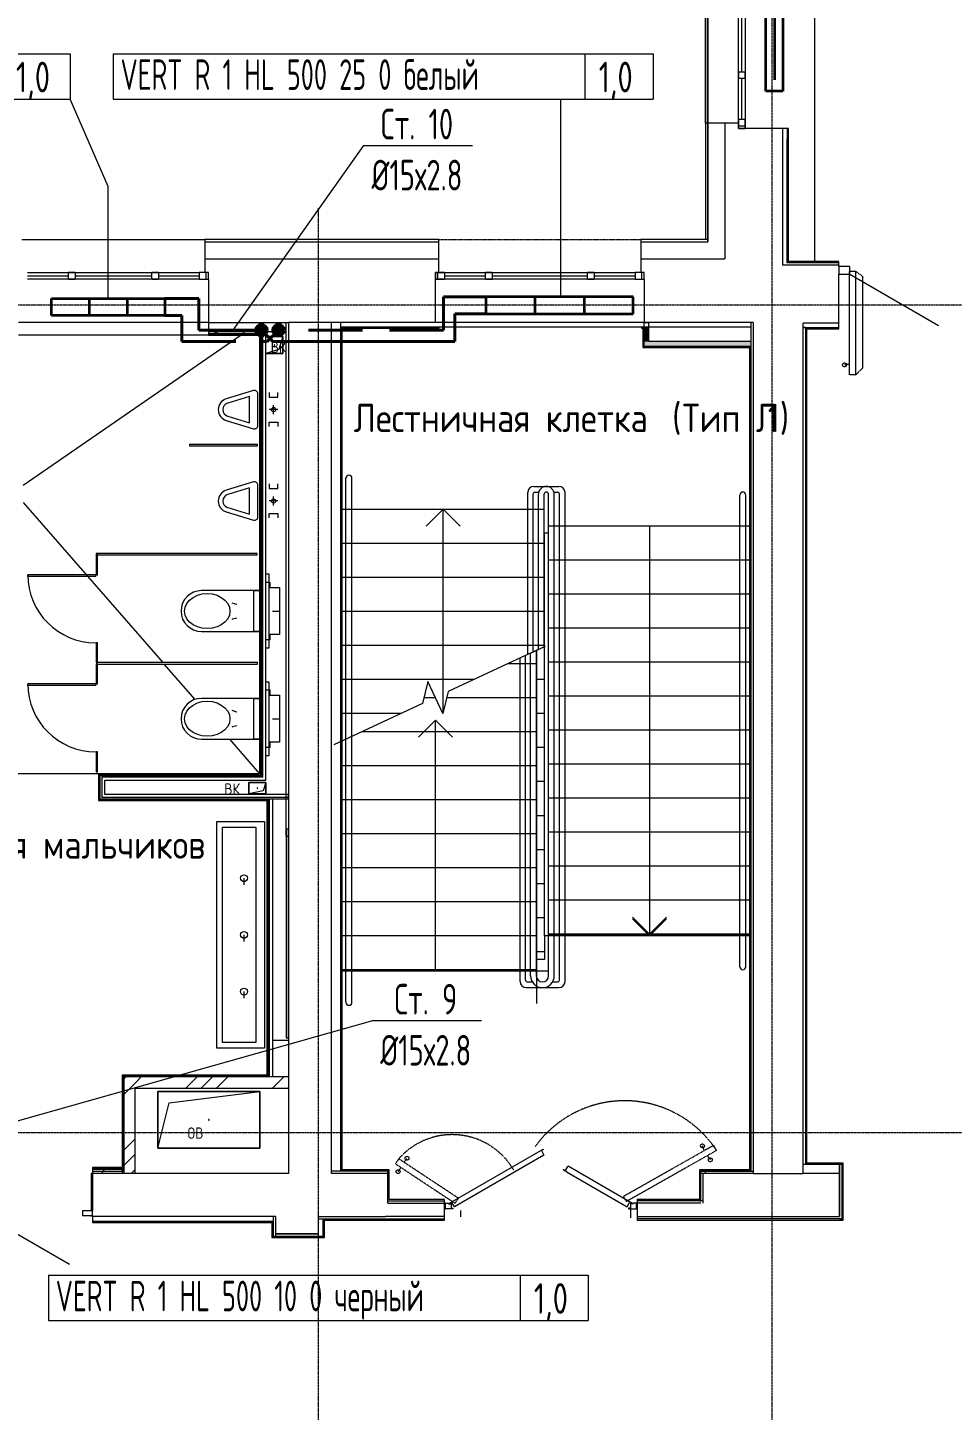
# Model space of a CAD drawing. Header units: millimetres. Extents: x -3929 to 624051, y 52832 to 514950.
# Drawn here: x 210943 to 219098, y 334421 to 346619 of the extents above; entities that cross this region are included whole.
import ezdxf
from ezdxf import colors
from ezdxf.entities.mleader import LeaderData, LeaderLine
from ezdxf.enums import TextEntityAlignment as Align
from ezdxf.math import Vec2, Vec3

# ---------------------------------------------------------------- set-up
doc = ezdxf.new("R2010")
doc.units = ezdxf.units.MM
for name, pattern in [('ADSK_Линия сетки', [25, 20, -2.5, 0, -2.5]), ('ADSK_Штриховая_ш2 п1', [3, 2, -1]), ('ADSK_Штриховая_ш3 п1_5', [4.5, 3, -1.5]), ('ADSK_Штрихпунктирная 2 точки_ш15 п1_5 п1_5 п1_5', [19.5, 15, -1.5, 0, -1.5, 0, -1.5]), ('Hidden', [7.14375, 4.7625, -2.38125])]:
    doc.linetypes.add(name, pattern=pattern)
for name, color, linetype, lineweight in [('_ Окна', 7, 'Continuous', 9), ('Аннотация', 7, 'Continuous', 18), ('Двери', 7, 'Continuous', 9), ('Двери открывание', 7, 'Continuous', 9), ('Лестницы', 7, 'Continuous', 9), ('Марки помещений', 7, 'Continuous', 20), ('Обобщенные модели', 7, 'Continuous', 18), ('ОВ-О-Оборудование', 32, 'Continuous', 35), ('ОВ-ТЕКСТ', 7, 'Continuous', 25), ('Окна', 7, 'Continuous', 9), ('Оси', 253, 'Continuous', 9), ('Перекрытие', 7, 'Continuous', 18), ('Сантехника', 7, 'Continuous', 18), ('Стены внутренние', 7, 'Continuous', 18), ('Стены наружные', 7, 'Continuous', 18), ('Стены несущие', 7, 'Continuous', 30), ('Стены отделка', 7, 'Continuous', 30), ('Стены перегородки', 7, 'Continuous', 30), ('Стены штриховка', 7, 'Continuous', 9), ('Стрелки вверх', 7, 'Continuous', 18)]:
    doc.layers.add(name, color=color, linetype=linetype, lineweight=lineweight)
doc.layers.add('Линии', color=7, linetype='Continuous', lineweight=9, true_color=0x00a600)
for name, color, linetype in [('ПРИБОРЫ', 3, 'Continuous'), ('статистика приборов', 252, 'Continuous'), ('стояки', 7, 'Continuous')]:
    doc.layers.add(name, color=color, linetype=linetype)
doc.layers.add('т11.1', color=1, linetype='Continuous', true_color=0xff0000)
doc.layers.add('т21.1', color=5, linetype='Continuous', true_color=0x0000ff)
doc.styles.add('GOST Common_2', font='GOST_Common.ttf', dxfattribs={"width": 0.9, "height": 250})
doc.styles.add('GOST Common_4', font='GOST_Common.ttf', dxfattribs={"width": 0.9, "height": 200})
doc.styles.add('СТИЛЬ', font='simplex.shx', dxfattribs={"width": 0.65})

# ---------------------------------------------------------------- blocks, each defined once
blk = doc.blocks.new('*U2876')
at = {"layer": 'ОВ-О-Оборудование', "color": 32, "ltscale": 0.1, "true_color": 0xcd6928}
for p, q in [((500, 75), (-500, 75)), ((-500, 75), (-500, -75)), ((-167, 75), (-167, -75)), ((167, 75), (167, -75)), ((500, -75), (500, 75)), ((-500, -75), (500, -75))]:
    blk.add_line(p, q, dxfattribs=at)
blk = doc.blocks.new('*U2952')
at = {"layer": 'ОВ-О-Оборудование', "color": 32, "ltscale": 0.1, "true_color": 0xcd6928}
for p, q in [((650, 75), (-650, 75)), ((-650, 75), (-650, -75)), ((-217, 75), (-217, -75)), ((217, 75), (217, -75)), ((650, -75), (650, 75)), ((-650, -75), (650, -75))]:
    blk.add_line(p, q, dxfattribs=at)
blk = doc.blocks.new('*U2874')
at = {"layer": 'ОВ-О-Оборудование', "color": 32, "ltscale": 0.1, "true_color": 0xcd6928}
for p, q in [((500, 75), (-500, 75)), ((-500, 75), (-500, -75)), ((-400, 0), (400, 0)), ((500, -75), (500, 75)), ((-500, -75), (500, -75))]:
    blk.add_line(p, q, dxfattribs=at)
blk = doc.blocks.new('3 этаж')
at = {"layer": 'Стены внутренние', "lineweight": 0}
for points in [[(407120, -66366), (407159, -66366), (407159, -66236), (407119, -66236), (407119, -66366)], [(407796, -66406), (408061, -66406), (408061, -66366), (407119, -66366), (407120, -66406)]]:
    blk.add_hatch(color=253, dxfattribs=at).paths.add_polyline_path(points)
at = {"layer": '_ Окна', "color": 253, "lineweight": 0}
for p, q in [((407980, -63985), (407980, -63165)), ((407950, -63985), (408010, -63985)), ((407950, -64045), (407950, -63985)), ((408010, -63985), (408010, -64045)), ((408010, -64045), (407950, -64045)), ((407980, -64405), (407980, -64045)), ((407950, -64405), (408010, -64405)), ((407950, -64485), (407950, -64405)), ((408010, -64465), (407950, -64465)), ((408010, -64485), (407950, -64485)), ((408010, -64405), (408010, -64485)), ((401681, -65786), (402041, -65786)), ((402041, -65816), (402041, -65756)), ((402041, -65756), (402101, -65756)), ((402101, -65816), (402041, -65816)), ((402101, -65756), (402101, -65816)), ((402101, -65786), (402776, -65786)), ((402776, -65816), (402776, -65756)), ((402776, -65756), (402836, -65756)), ((402836, -65816), (402776, -65816)), ((402836, -65756), (402836, -65816)), ((402836, -65786), (403196, -65786)), ((403196, -65756), (403196, -65816)), ((403276, -65756), (403196, -65756)), ((403196, -65816), (403276, -65816)), ((403256, -65816), (403256, -65756)), ((403276, -65816), (403276, -65756)), ((405279, -65816), (405279, -65756)), ((405279, -65756), (405359, -65756)), ((405359, -65816), (405279, -65816)), ((405299, -65816), (405299, -65756)), ((405359, -65756), (405359, -65816)), ((405359, -65786), (405719, -65786)), ((405719, -65816), (405719, -65756)), ((405719, -65756), (405779, -65756)), ((405779, -65816), (405719, -65816)), ((405779, -65756), (405779, -65816)), ((405779, -65786), (406619, -65786)), ((406619, -65816), (406619, -65756)), ((406619, -65756), (406679, -65756)), ((406679, -65816), (406619, -65816)), ((406679, -65756), (406679, -65816)), ((406679, -65786), (407039, -65786)), ((407039, -65756), (407039, -65816)), ((407119, -65756), (407039, -65756)), ((407039, -65816), (407119, -65816)), ((407099, -65816), (407099, -65756)), ((407119, -65816), (407119, -65756))]:
    blk.add_line(p, q, dxfattribs=at)
at = {"layer": 'Двери', "color": 253, "lineweight": 0}
for p, q in [((408932, -65702), (408837, -65702)), ((408837, -65702), (408837, -65772)), ((408932, -65772), (408932, -65702)), ((408837, -65772), (408932, -65772)), ((408932, -65772), (409715, -66224)), ((401683, -68439), (401683, -68423)), ((402283, -68423), (401683, -68423)), ((402283, -68439), (402283, -68423)), ((402283, -68439), (401683, -68439)), ((401683, -69401), (401683, -69385)), ((402283, -69385), (401683, -69385)), ((402283, -69401), (401683, -69401)), ((402283, -69401), (402283, -69385)), ((405403, -73965), (406228, -73489)), ((406235, -73542), (405445, -73998)), ((406230, -73493), (406213, -73503)), ((406213, -73503), (406235, -73542)), ((406228, -73489), (406230, -73493)), ((406406, -73673), (406408, -73669)), ((406440, -73693), (406406, -73673)), ((406408, -73669), (406425, -73679)), ((406425, -73679), (406445, -73644)), ((406448, -73640), (406445, -73644)), ((407011, -73965), (406448, -73640)), ((406440, -73693), (406968, -73998)), ((402253, -74035), (402166, -74035)), ((402166, -74035), (402166, -74075)), ((402253, -74075), (402253, -74035)), ((405357, -74015), (405357, -73965)), ((405357, -73965), (405393, -73965)), ((405367, -73965), (405357, -73965)), ((405357, -73965), (405357, -74015)), ((405433, -74015), (405357, -74015)), ((405357, -74015), (405367, -74015)), ((405367, -74015), (405367, -73965)), ((405393, -73965), (405393, -73971)), ((405395, -73973), (405417, -73973)), ((405405, -73969), (405403, -73965)), ((405422, -73959), (405405, -73969)), ((405417, -73973), (405417, -74009)), ((405419, -74011), (405433, -74011)), ((405445, -73998), (405422, -73959)), ((405433, -74011), (405433, -74015)), ((406968, -73998), (406991, -73959)), ((406980, -74011), (406980, -74015)), ((406994, -74011), (406980, -74011)), ((406980, -74015), (407057, -74015)), ((406991, -73959), (407008, -73969)), ((406997, -73973), (406997, -74009)), ((407018, -73973), (406997, -73973)), ((407008, -73969), (407011, -73965)), ((407020, -73965), (407020, -73971)), ((407057, -73965), (407020, -73965)), ((407057, -73965), (407047, -73965)), ((407047, -73965), (407047, -74015)), ((407047, -74015), (407057, -74015)), ((407057, -74015), (407057, -73965)), ((407057, -74015), (407057, -73965)), ((401310, -74075), (402051, -74503)), ((402166, -74075), (402253, -74075))]:
    blk.add_line(p, q, dxfattribs=at)
for centre, radius, start, end in [((405395, -73971), 2.52, 180, 270), ((405419, -74009), 2.5, 180, 270), ((406994, -74009), 2.5, 270, 0), ((407018, -73971), 2.52, 270, 0)]:
    blk.add_arc(centre, radius, start, end, dxfattribs=at)
at = {"layer": 'Двери открывание', "color": 253, "lineweight": 0}
for centre in [(402283, -68423), (402283, -69385)]:
    blk.add_arc(centre, 600, 180, 270, dxfattribs=at)
at = {"layer": 'Лестницы', "color": 253, "lineweight": 0}
for p, q in [((404455, -67845), (406241, -67845)), ((404455, -67845), (406241, -67845)), ((406241, -68053), (406271, -68053)), ((406241, -68145), (406241, -68053)), ((408049, -67993), (406271, -67993)), ((406271, -67993), (406271, -68293)), ((408049, -67993), (406271, -67993)), ((404455, -68145), (406241, -68145)), ((404455, -68145), (406241, -68145)), ((406241, -68445), (406241, -68145)), ((406271, -68293), (406271, -68593)), ((408049, -68293), (406271, -68293)), ((408049, -68293), (406271, -68293)), ((404455, -68445), (406241, -68445)), ((404455, -68445), (406241, -68445)), ((406241, -68745), (406241, -68445)), ((406271, -68593), (406271, -68893)), ((408049, -68593), (406271, -68593)), ((408049, -68593), (406271, -68593)), ((404455, -68745), (406241, -68745)), ((404455, -68745), (406241, -68745)), ((406241, -69045), (406241, -68745)), ((406271, -68893), (406271, -69193)), ((408049, -68893), (406271, -68893)), ((408049, -68893), (406271, -68893)), ((404455, -69045), (406241, -69045)), ((404455, -69045), (406241, -69045)), ((406173, -69088), (405391, -69453)), ((406173, -69205), (406173, -69088)), ((406241, -69345), (406241, -69045)), ((405921, -69205), (406173, -69205)), ((405921, -69205), (406173, -69205)), ((406173, -69505), (406173, -69205)), ((406271, -69193), (406271, -69493)), ((408049, -69193), (406271, -69193)), ((408049, -69193), (406271, -69193)), ((404455, -69345), (405622, -69345)), ((404455, -69345), (405622, -69345)), ((405212, -69364), (405165, -69558)), ((405344, -69647), (405212, -69364)), ((406173, -69345), (406241, -69345)), ((406173, -69345), (406241, -69345)), ((406241, -69645), (406241, -69345)), ((405178, -69505), (405278, -69505)), ((405178, -69505), (405278, -69505)), ((405391, -69453), (405344, -69647)), ((405378, -69505), (406173, -69505)), ((405378, -69505), (406173, -69505)), ((406173, -69805), (406173, -69505)), ((406271, -69493), (406271, -69793)), ((408049, -69493), (406271, -69493)), ((408049, -69493), (406271, -69493)), ((405165, -69558), (404383, -69923)), ((404455, -69645), (404979, -69645)), ((404455, -69645), (404979, -69645)), ((405343, -69645), (405345, -69645)), ((405343, -69645), (405345, -69645)), ((406173, -69645), (406241, -69645)), ((406173, -69645), (406241, -69645)), ((406241, -69945), (406241, -69645)), ((404635, -69805), (406173, -69805)), ((404635, -69805), (406173, -69805)), ((406173, -70105), (406173, -69805)), ((406271, -69793), (406271, -70093)), ((408049, -69793), (406271, -69793)), ((408049, -69793), (406271, -69793)), ((406173, -69945), (406241, -69945)), ((406173, -69945), (406241, -69945)), ((406241, -70245), (406241, -69945)), ((404455, -70105), (406173, -70105)), ((404455, -70105), (406173, -70105)), ((406173, -70405), (406173, -70105)), ((406271, -70093), (406271, -70393)), ((408049, -70093), (406271, -70093)), ((408049, -70093), (406271, -70093)), ((406173, -70245), (406241, -70245)), ((406173, -70245), (406241, -70245)), ((406241, -70545), (406241, -70245)), ((404455, -70405), (406173, -70405)), ((404455, -70405), (406173, -70405)), ((406173, -70705), (406173, -70405)), ((406271, -70393), (406271, -70693)), ((408049, -70393), (406271, -70393)), ((408049, -70393), (406271, -70393)), ((406173, -70545), (406241, -70545)), ((406173, -70545), (406241, -70545)), ((406241, -70845), (406241, -70545)), ((404455, -70705), (406173, -70705)), ((404455, -70705), (406173, -70705)), ((406173, -71005), (406173, -70705)), ((406271, -70693), (406271, -70993)), ((408049, -70693), (406271, -70693)), ((408049, -70693), (406271, -70693)), ((406173, -70845), (406241, -70845)), ((406173, -70845), (406241, -70845)), ((406241, -71145), (406241, -70845)), ((404455, -71005), (406173, -71005)), ((404455, -71005), (406173, -71005)), ((406173, -71305), (406173, -71005)), ((406271, -70993), (406271, -71293)), ((408049, -70993), (406271, -70993)), ((408049, -70993), (406271, -70993)), ((406173, -71145), (406241, -71145)), ((406173, -71145), (406241, -71145)), ((406241, -71445), (406241, -71145)), ((404455, -71305), (406173, -71305)), ((404455, -71305), (406173, -71305)), ((406173, -71605), (406173, -71305)), ((406271, -71293), (406271, -71593)), ((408049, -71293), (406271, -71293)), ((408049, -71293), (406271, -71293)), ((406173, -71445), (406241, -71445)), ((406173, -71445), (406241, -71445)), ((406241, -71608), (406241, -71445)), ((406271, -71593), (406271, -71603)), ((408049, -71593), (406271, -71593)), ((404455, -71605), (406173, -71605)), ((404455, -71605), (406173, -71605)), ((406173, -71905), (406173, -71605)), ((408049, -71608), (406271, -71608)), ((406173, -71745), (406241, -71745)), ((406173, -71745), (406241, -71745)), ((404455, -71905), (406173, -71905)), ((404455, -71905), (406173, -71905)), ((406173, -72205), (406173, -71905))]:
    blk.add_line(p, q, dxfattribs=at)
at = {"layer": 'Линии', "color": 253, "linetype": 'ADSK_Штрихпунктирная 2 точки_ш15 п1_5 п1_5 п1_5', "lineweight": 0}
blk.add_line((405309, -65466), (407090, -65466), dxfattribs=at)
at = {"layer": 'Линии', "color": 253, "linetype": 'ADSK_Штриховая_ш3 п1_5', "lineweight": 0}
for p, q in [((408931, -66659), (408931, -65746)), ((408931, -65746), (408984, -65746)), ((408984, -65746), (408984, -66658)), ((408984, -65746), (409044, -65788)), ((409044, -65788), (409044, -66600)), ((408931, -66566), (408886, -66571)), ((408984, -66658), (408931, -66659)), ((409044, -66600), (408979, -66665)), ((406936, -73906), (407730, -73456)), ((407756, -73502), (406962, -73952)), ((407650, -73502), (407633, -73461)), ((407676, -73548), (407702, -73584)), ((407730, -73456), (407756, -73502)), ((404955, -73575), (404925, -73619)), ((404925, -73619), (405451, -73967)), ((404974, -73651), (404949, -73689)), ((405481, -73923), (404955, -73575)), ((405003, -73607), (405028, -73570)), ((406962, -73952), (406936, -73906)), ((405451, -73967), (405481, -73923)), ((405498, -74031), (405498, -74087)), ((406998, -74017), (406998, -74097))]:
    blk.add_line(p, q, dxfattribs=at)
at = {"layer": 'Линии', "color": 253, "lineweight": 0}
for p, q in [((404488, -72194), (404488, -67572)), ((404542, -72194), (404542, -67572)), ((406147, -67643), (406367, -67643)), ((406156, -67693), (406189, -67693)), ((406323, -67693), (406356, -67693)), ((406092, -69126), (406092, -67698)), ((406141, -69103), (406141, -67708)), ((406186, -69082), (406186, -67713)), ((406236, -69059), (406236, -67713)), ((406276, -71961), (406276, -67713)), ((406326, -71961), (406326, -67713)), ((406371, -72000), (406371, -67708)), ((406422, -72010), (406422, -67698)), ((407963, -71881), (407963, -67720)), ((408016, -71881), (408016, -67720)), ((406024, -72010), (406024, -69158)), ((406073, -72000), (406073, -69135)), ((406118, -69114), (406249, -69052)), ((406118, -71961), (406118, -69114)), ((406168, -71961), (406168, -69091)), ((406079, -72065), (406367, -72065)), ((406088, -72015), (406133, -72015)), ((406311, -72015), (406356, -72015))]:
    blk.add_line(p, q, dxfattribs=at)
at = {"layer": 'Линии', "color": 253, "linetype": 'ADSK_Штриховая_ш3 п1_5', "lineweight": 0}
for centre in [(408886, -66571), (407633, -73461), (404949, -73689), (405028, -73570), (407702, -73584)]:
    blk.add_circle(centre, 17, dxfattribs=at)
at = {"layer": 'Линии', "color": 253, "lineweight": 0}
for centre, radius, start, end in [((404515, -67572), 26.8, 0, 180), ((406147, -67698), 55, 90, 180), ((406156, -67708), 15, 90, 180), ((406256, -67713), 70.3, 0, 180), ((406256, -67713), 20.3, 0, 180), ((406356, -67708), 15, 0, 90), ((406367, -67698), 55, 0, 90), ((407989, -67720), 26.8, 0, 180), ((406222, -71961), 104, 180, 0), ((406222, -71961), 54.1, 180, 0), ((407989, -71881), 26.8, 180, 0), ((406079, -72010), 55, 180, 270), ((406088, -72000), 15, 180, 270), ((406356, -72000), 15, 270, 0), ((406367, -72010), 55, 270, 0), ((404515, -72194), 26.8, 180, 0)]:
    blk.add_arc(centre, radius, start, end, dxfattribs=at)
at = {"layer": 'Линии', "color": 253, "linetype": 'ADSK_Штриховая_ш3 п1_5', "lineweight": 0}
for centre, radius, start, end in [((406946, -74033), 970, 33.5518, 144.3448), ((405426, -73990), 628, 30.2405, 138.6116)]:
    blk.add_arc(centre, radius, start, end, dxfattribs=at)
at = {"layer": 'Обобщенные модели', "color": 253, "lineweight": 0}
for p, q in [((403783, -66322), (403933, -66322)), ((403933, -66322), (403783, -66322)), ((403933, -66322), (403896, -66435)), ((403933, -66322), (403933, -66472)), ((403933, -66472), (403933, -66322)), ((403896, -66435), (403783, -66472)), ((403933, -66472), (403783, -66472)), ((403783, -66472), (403933, -66472)), ((403708, -67274), (403108, -67274)), ((403108, -67274), (403108, -67286)), ((403108, -67286), (403708, -67286)), ((403708, -67286), (403708, -67274)), ((403707, -68236), (402287, -68236)), ((402287, -68236), (402287, -68248)), ((402287, -68248), (403707, -68248)), ((402287, -68248), (402287, -68423)), ((402299, -68248), (402287, -68248)), ((402299, -68423), (402299, -68248)), ((403707, -68248), (403707, -68236)), ((402287, -68423), (402299, -68423)), ((402287, -69023), (402287, -69198)), ((402299, -69023), (402287, -69023)), ((402299, -69198), (402299, -69023)), ((402287, -69198), (402299, -69198)), ((402287, -69210), (402287, -69385)), ((402299, -69210), (402287, -69210)), ((403709, -69198), (402289, -69198)), ((402289, -69198), (402289, -69210)), ((402289, -69210), (403709, -69210)), ((402299, -69385), (402299, -69210)), ((403709, -69210), (403709, -69198)), ((402287, -69385), (402299, -69385)), ((402287, -69985), (402287, -70160)), ((402299, -69985), (402287, -69985)), ((402299, -70160), (402299, -69985)), ((402287, -70160), (402299, -70160)), ((403633, -70355), (403633, -70255)), ((403633, -70255), (403783, -70255)), ((403783, -70255), (403633, -70255)), ((403633, -70255), (403633, -70355)), ((403783, -70255), (403758, -70330)), ((403783, -70255), (403783, -70355)), ((403783, -70355), (403783, -70255)), ((403758, -70330), (403633, -70355)), ((403783, -70355), (403633, -70355)), ((403633, -70355), (403783, -70355)), ((402830, -73481), (402830, -72981)), ((402830, -72981), (403730, -72981)), ((403730, -72981), (402830, -72981)), ((402830, -72981), (402830, -73481)), ((402930, -73081), (403730, -72981)), ((403730, -72981), (403730, -73481)), ((403730, -73481), (403730, -72981)), ((402830, -73481), (402930, -73081)), ((403730, -73481), (402830, -73481)), ((402830, -73481), (403730, -73481))]:
    blk.add_line(p, q, dxfattribs=at)
for centre, start, end in [((403858, -66397), 0, 180), ((403858, -66397), 120, 180), ((403858, -66397), 180, 0), ((403858, -66397), 240, 345), ((403858, -66397), 15, 90), ((403708, -70305), 0, 180), ((403708, -70305), 120, 180), ((403708, -70305), 180, 0), ((403708, -70305), 240, 345), ((403708, -70305), 15, 90), ((403280, -73231), 0, 180), ((403280, -73231), 60, 165), ((403280, -73231), 180, 0), ((403280, -73231), 195, 270), ((403280, -73231), 300, 0)]:
    blk.add_arc(centre, 2.5, start, end, dxfattribs=at)
at = {"layer": 'Окна', "color": 253, "lineweight": 0}
for p, q in [((407950, -63985), (407950, -63165)), ((408010, -63165), (408010, -63985)), ((407950, -63985), (407950, -64045)), ((408010, -64045), (408010, -63985)), ((407950, -64405), (407950, -64045)), ((408010, -64045), (408010, -64405)), ((407950, -64405), (407950, -64485)), ((407950, -64485), (408010, -64485)), ((408010, -64485), (408010, -64405)), ((401681, -65756), (402041, -65756)), ((402041, -65816), (401681, -65816)), ((402101, -65756), (402041, -65756)), ((402041, -65816), (402101, -65816)), ((402101, -65756), (402776, -65756)), ((402776, -65816), (402101, -65816)), ((402836, -65756), (402776, -65756)), ((402776, -65816), (402836, -65816)), ((402836, -65756), (403196, -65756)), ((403196, -65816), (402836, -65816)), ((403276, -65756), (403196, -65756)), ((403196, -65816), (403276, -65816)), ((403276, -65816), (403276, -65756)), ((405279, -65756), (405279, -65816)), ((405359, -65756), (405279, -65756)), ((405279, -65816), (405359, -65816)), ((405359, -65756), (405719, -65756)), ((405719, -65816), (405359, -65816)), ((405779, -65756), (405719, -65756)), ((405719, -65816), (405779, -65816)), ((405779, -65756), (406619, -65756)), ((406619, -65816), (405779, -65816)), ((406679, -65756), (406619, -65756)), ((406619, -65816), (406679, -65816)), ((406679, -65756), (407039, -65756)), ((407039, -65816), (406679, -65816)), ((407119, -65756), (407039, -65756)), ((407039, -65816), (407119, -65816)), ((407119, -65816), (407119, -65756))]:
    blk.add_line(p, q, dxfattribs=at)
at = {"layer": 'Оси', "color": 253, "linetype": 'ADSK_Линия сетки', "lineweight": 0}
for p, q in [((408248, -89970), (408248, -43597)), ((404248, -89970), (404248, -65189)), ((351839, -66042), (418403, -66042)), ((351839, -73342), (418403, -73342))]:
    blk.add_line(p, q, dxfattribs=at)
at = {"layer": 'Перекрытие', "color": 253, "lineweight": 0}
for p, q in [((408623, -65660), (408623, -62675)), ((403564, -66309), (401643, -67636)), ((401643, -67786), (402873, -69198)), ((402883, -69210), (403157, -69524)), ((403461, -69873), (403728, -70180)), ((402307, -70180), (401041, -70180)), ((406271, -71608), (406241, -71608)), ((406241, -71608), (406241, -71816)), ((408049, -71603), (406271, -71603)), ((406271, -71603), (406271, -71920)), ((406241, -71816), (406173, -71816)), ((406271, -71920), (404455, -71920)), ((403843, -72528), (403983, -72528)), ((408842, -73625), (408842, -73705)), ((402243, -73706), (402243, -74035)), ((402253, -73706), (402243, -73706)), ((402515, -73685), (402515, -73705)), ((402243, -74075), (402243, -74085))]:
    blk.add_line(p, q, dxfattribs=at)
at = {"layer": 'Сантехника', "color": 253, "lineweight": 0}
for p, q in [((403674, -66798), (403434, -66871)), ((403713, -67106), (403713, -66827)), ((403813, -66816), (403813, -66856)), ((403888, -66856), (403888, -66816)), ((403638, -66851), (403446, -66909)), ((403638, -67082), (403638, -66851)), ((403813, -66856), (403888, -66856)), ((403851, -67006), (403851, -66926)), ((403434, -67062), (403674, -67135)), ((403446, -67024), (403638, -67082)), ((403888, -66966), (403813, -66966)), ((403813, -67076), (403888, -67076)), ((403813, -67116), (403813, -67076)), ((403888, -67076), (403888, -67116)), ((403674, -67604), (403434, -67677)), ((403638, -67657), (403446, -67715)), ((403638, -67888), (403638, -67657)), ((403713, -67912), (403713, -67633)), ((403813, -67622), (403813, -67662)), ((403813, -67662), (403888, -67662)), ((403888, -67662), (403888, -67622)), ((403888, -67772), (403813, -67772)), ((403851, -67812), (403851, -67732)), ((403434, -67868), (403674, -67941)), ((403446, -67830), (403638, -67888)), ((403813, -67882), (403888, -67882)), ((403813, -67922), (403813, -67882)), ((403888, -67882), (403888, -67922)), ((403783, -68416), (403808, -68416)), ((403808, -68416), (403808, -69071)), ((403783, -68488), (403817, -68488)), ((403817, -68488), (403817, -68535)), ((403817, -68535), (403902, -68535)), ((403902, -68535), (403902, -68951)), ((403085, -68676), (403109, -68647)), ((403109, -68647), (403141, -68622)), ((403141, -68622), (403179, -68604)), ((403179, -68604), (403221, -68592)), ((403728, -68563), (403215, -68563)), ((403221, -68592), (403266, -68588)), ((403266, -68588), (403310, -68592)), ((403310, -68592), (403352, -68604)), ((403352, -68604), (403390, -68622)), ((403390, -68622), (403422, -68647)), ((403422, -68647), (403446, -68676)), ((403482, -68669), (403523, -68681)), ((403678, -68923), (403678, -68563)), ((403678, -68563), (403728, -68563)), ((403066, -68743), (403071, -68709)), ((403071, -68778), (403066, -68743)), ((403071, -68709), (403085, -68676)), ((403085, -68811), (403071, -68778)), ((403446, -68676), (403461, -68709)), ((403461, -68778), (403446, -68811)), ((403461, -68709), (403466, -68743)), ((403466, -68743), (403461, -68778)), ((403523, -68681), (403526, -68682)), ((403840, -68743), (403908, -68743)), ((403109, -68840), (403085, -68811)), ((403141, -68865), (403109, -68840)), ((403179, -68883), (403141, -68865)), ((403221, -68895), (403179, -68883)), ((403266, -68898), (403221, -68895)), ((403310, -68895), (403266, -68898)), ((403352, -68883), (403310, -68895)), ((403390, -68865), (403352, -68883)), ((403422, -68840), (403390, -68865)), ((403446, -68811), (403422, -68840)), ((403490, -68815), (403482, -68818)), ((403526, -68805), (403490, -68815)), ((403215, -68923), (403728, -68923)), ((403728, -68923), (403678, -68923)), ((403817, -68998), (403783, -68998)), ((403817, -68951), (403817, -68998)), ((403902, -68951), (403817, -68951)), ((403808, -69071), (403783, -69071)), ((403783, -69366), (403808, -69366)), ((403808, -69366), (403808, -70021)), ((403728, -69513), (403215, -69513)), ((403678, -69873), (403678, -69513)), ((403678, -69513), (403728, -69513)), ((403783, -69438), (403817, -69438)), ((403817, -69438), (403817, -69485)), ((403817, -69485), (403902, -69485)), ((403902, -69485), (403902, -69901)), ((403071, -69659), (403085, -69626)), ((403085, -69626), (403109, -69596)), ((403109, -69596), (403141, -69572)), ((403141, -69572), (403179, -69553)), ((403179, -69553), (403221, -69542)), ((403221, -69542), (403266, -69538)), ((403266, -69538), (403310, -69542)), ((403310, -69542), (403352, -69553)), ((403352, -69553), (403390, -69572)), ((403390, -69572), (403422, -69596)), ((403422, -69596), (403446, -69626)), ((403446, -69626), (403461, -69659)), ((403482, -69618), (403523, -69631)), ((403523, -69631), (403526, -69631)), ((403066, -69693), (403071, -69659)), ((403071, -69728), (403066, -69693)), ((403085, -69760), (403071, -69728)), ((403109, -69790), (403085, -69760)), ((403446, -69760), (403422, -69790)), ((403461, -69728), (403446, -69760)), ((403461, -69659), (403466, -69693)), ((403466, -69693), (403461, -69728)), ((403490, -69765), (403482, -69768)), ((403526, -69755), (403490, -69765)), ((403840, -69693), (403908, -69693)), ((403141, -69814), (403109, -69790)), ((403179, -69833), (403141, -69814)), ((403221, -69844), (403179, -69833)), ((403215, -69873), (403728, -69873)), ((403266, -69848), (403221, -69844)), ((403310, -69844), (403266, -69848)), ((403352, -69833), (403310, -69844)), ((403390, -69814), (403352, -69833)), ((403422, -69790), (403390, -69814)), ((403728, -69873), (403678, -69873)), ((403817, -69948), (403783, -69948)), ((403817, -69901), (403817, -69948)), ((403902, -69901), (403817, -69901)), ((403808, -70021), (403783, -70021)), ((403350, -72600), (403350, -70600)), ((403350, -70600), (403770, -70600)), ((403770, -70600), (403770, -72600)), ((403400, -72550), (403400, -70650)), ((403400, -70650), (403695, -70650)), ((403695, -70650), (403695, -72550)), ((403590, -71100), (403590, -71157)), ((403590, -71600), (403590, -71657)), ((403590, -72100), (403590, -72157)), ((403695, -72550), (403400, -72550)), ((403770, -72600), (403350, -72600))]:
    blk.add_line(p, q, dxfattribs=at)
for centre, radius in [((403851, -66966), 18.9), ((403851, -67772), 18.9), ((403590, -71100), 30), ((403590, -71600), 30), ((403590, -72100), 30)]:
    blk.add_circle(centre, radius, dxfattribs=at)
for centre, radius, start, end in [((403683, -66827), 30, 360, 106.8118), ((403463, -66966), 100, 106.8118, 253.3196), ((403463, -66966), 60, 106.8118, 253.3578), ((403683, -67106), 30, 252.9999, 0.4256), ((403463, -67773), 100, 106.8118, 253.3196), ((403683, -67633), 30, 360, 106.8118), ((403463, -67773), 60, 106.8118, 253.3578), ((403683, -67912), 30, 252.9999, 0.4256), ((403215, -68743), 180, 90, 270), ((403215, -69693), 180, 90, 270)]:
    blk.add_arc(centre, radius, start, end, dxfattribs=at)
at = {"layer": 'Стены внутренние', "color": 253, "lineweight": 0}
for p, q in [((403276, -66196), (401601, -66196)), ((403276, -66309), (401601, -66309))]:
    blk.add_line(p, q, dxfattribs=at)
at = {"layer": 'Стены внутренние', "color": 253, "linetype": 'Continuous', "lineweight": 0}
for p, q in [((403338, -66276), (403329, -66291)), ((403359, -66291), (403351, -66278)), ((403593, -66291), (403584, -66276)), ((402530, -72872), (402549, -72852)), ((402530, -73007), (402630, -72907)), ((402630, -72907), (402684, -72852)), ((403078, -72952), (403178, -72852)), ((403213, -72952), (403313, -72852)), ((403348, -72952), (403448, -72852)), ((403841, -72952), (403941, -72852)), ((403976, -72952), (403983, -72945)), ((402530, -73500), (402630, -73400)), ((402530, -73635), (402630, -73535)), ((402353, -73671), (402345, -73685)), ((402594, -73705), (402630, -73670))]:
    blk.add_line(p, q, dxfattribs=at)
at = {"layer": 'Стены наружные', "color": 253, "lineweight": 0}
for p, q in [((407659, -64440), (407659, -62711)), ((407660, -64440), (407660, -62710)), ((407660, -62711), (407660, -64440)), ((407680, -62710), (407680, -64440)), ((407680, -64440), (407680, -62710)), ((407660, -64440), (407659, -64440)), ((401631, -65466), (403246, -65466))]:
    blk.add_line(p, q, dxfattribs=at)
at = {"layer": 'Стены несущие', "color": 253, "lineweight": 0}
for p, q in [((407830, -64440), (407830, -65636)), ((407950, -64440), (407830, -64440)), ((408340, -64485), (408010, -64485)), ((408340, -64485), (408340, -65692)), ((403246, -65636), (405309, -65636)), ((403246, -65636), (403246, -65756)), ((405309, -65756), (405309, -65636)), ((407089, -65636), (407830, -65636)), ((407089, -65636), (407089, -65756)), ((408837, -65692), (408340, -65692)), ((408837, -65702), (408837, -65692)), ((403276, -65816), (403276, -66196)), ((405279, -66196), (405279, -65816)), ((407119, -65816), (407119, -66196)), ((408837, -66202), (408837, -65772)), ((403276, -66196), (403983, -66196)), ((403983, -66196), (403983, -73705)), ((404363, -73705), (404363, -66196)), ((405279, -66196), (404363, -66196)), ((408081, -66196), (407119, -66196)), ((408081, -66196), (408081, -73705)), ((408837, -66202), (408521, -66202)), ((408521, -73705), (408521, -66202)), ((402530, -72852), (402530, -73705)), ((403983, -72852), (402530, -72852)), ((402630, -73705), (402630, -72952)), ((402630, -72952), (403983, -72952)), ((402253, -73705), (402253, -74035)), ((403983, -73705), (402253, -73705)), ((404858, -73705), (404363, -73705)), ((404858, -73965), (404858, -73705)), ((408081, -73705), (407638, -73705)), ((407638, -73965), (407638, -73705)), ((408842, -73705), (408521, -73705)), ((408842, -74085), (408842, -73705)), ((402253, -74075), (402253, -74085)), ((403868, -74085), (402253, -74085)), ((403868, -74085), (403868, -74237)), ((404248, -74237), (404248, -74085)), ((404248, -74085), (404838, -74085)), ((404838, -74085), (404838, -74082)), ((407638, -74083), (407638, -74085)), ((407638, -74085), (408842, -74085)), ((403868, -74237), (404248, -74237))]:
    blk.add_line(p, q, dxfattribs=at)
at = {"layer": 'Стены отделка', "color": 253, "lineweight": 0}
for p, q in [((407660, -64440), (407660, -65466)), ((407680, -64440), (407660, -64440)), ((407680, -65466), (407680, -64440)), ((407680, -64440), (407680, -65486)), ((407830, -64440), (407680, -64440)), ((408340, -64485), (408340, -64485)), ((408392, -64485), (408340, -64485)), ((408380, -64485), (408380, -64577)), ((408392, -65672), (408392, -64485)), ((405309, -65466), (403246, -65466)), ((403246, -65466), (403246, -65636)), ((403246, -65486), (403247, -65486)), ((405309, -65636), (405309, -65466)), ((407680, -65466), (407089, -65466)), ((407089, -65466), (407089, -65636)), ((407089, -65486), (407090, -65486)), ((407680, -65486), (407680, -65466)), ((408837, -65660), (408380, -65660)), ((408837, -65692), (408837, -65660)), ((403276, -66196), (403276, -66309)), ((403963, -70729), (403963, -66196)), ((404442, -66196), (404442, -66236)), ((404443, -73685), (404443, -66196)), ((407119, -66196), (405279, -66196)), ((407159, -66201), (407119, -66201)), ((407119, -66406), (407119, -66201)), ((407159, -66366), (407159, -66201)), ((408061, -66196), (408061, -73685)), ((408837, -66254), (408837, -66202)), ((403277, -66276), (403276, -66276)), ((403276, -66309), (403734, -66309)), ((403743, -66293), (403728, -66293)), ((403728, -66293), (403728, -70180)), ((403734, -66276), (403963, -66276)), ((403734, -66309), (403734, -66276)), ((403743, -70195), (403743, -66276)), ((403783, -70235), (403783, -66276)), ((404442, -66236), (404443, -66236)), ((404455, -66248), (405310, -66248)), ((404455, -73673), (404455, -66248)), ((405310, -66236), (407094, -66236)), ((405310, -66248), (405310, -66236)), ((407094, -66236), (407094, -66248)), ((407094, -66248), (407107, -66248)), ((407107, -66248), (407107, -66416)), ((407119, -66236), (408061, -66236)), ((408521, -66242), (408541, -66242)), ((408541, -66242), (408521, -66242)), ((408541, -66242), (408541, -73625)), ((408553, -66254), (408837, -66254)), ((408553, -73613), (408553, -66254)), ((407109, -66418), (408049, -66418)), ((407119, -66406), (408061, -66406)), ((408061, -66366), (407159, -66366)), ((408049, -66418), (408049, -73673)), ((403728, -70180), (402307, -70180)), ((402307, -70180), (402307, -70415)), ((402322, -70195), (403743, -70195)), ((402322, -70400), (402322, -70195)), ((402362, -70235), (403783, -70235)), ((402362, -70360), (402362, -70235)), ((403982, -70360), (402362, -70360)), ((403982, -70400), (403982, -70360)), ((404443, -70271), (404455, -70271)), ((402307, -70415), (403791, -70415)), ((402322, -70400), (403982, -70400)), ((403791, -70409), (403791, -70400)), ((403803, -70409), (403791, -70409)), ((403791, -70415), (403791, -72845)), ((403803, -70400), (403803, -72852)), ((403843, -72852), (403843, -70400)), ((403982, -70666), (403962, -70666)), ((403962, -70666), (403962, -72508)), ((403963, -70729), (403983, -70729)), ((403982, -72508), (403982, -70666)), ((404455, -71848), (404443, -71848)), ((403962, -72508), (403982, -72508)), ((402515, -72837), (402515, -73652)), ((403802, -72837), (402515, -72837)), ((403791, -72845), (403803, -72845)), ((403802, -72852), (403802, -72837)), ((402253, -73652), (402253, -73705)), ((402515, -73652), (402253, -73652)), ((404868, -73673), (404455, -73673)), ((408049, -73673), (407608, -73673)), ((408862, -73625), (408521, -73625)), ((408872, -73613), (408553, -73613)), ((408840, -73705), (408840, -73625)), ((408842, -73625), (408842, -74085)), ((408862, -73625), (408862, -74105)), ((408874, -74115), (408874, -73615)), ((402253, -73685), (402530, -73685)), ((402342, -73705), (402342, -73685)), ((404858, -73685), (404363, -73685)), ((404858, -73705), (404858, -73685)), ((404870, -73933), (404870, -73675)), ((407606, -73675), (407606, -73933)), ((407618, -73685), (408081, -73685)), ((407618, -73945), (407618, -73685)), ((407638, -73705), (407618, -73705)), ((407656, -73685), (407656, -73705)), ((405357, -73933), (404870, -73933)), ((405315, -73945), (405357, -73945)), ((405357, -73965), (405357, -73933)), ((407057, -73933), (407057, -73965)), ((407606, -73933), (407057, -73933)), ((407638, -73945), (407618, -73945)), ((402253, -74085), (402253, -74137)), ((402253, -74137), (403836, -74137)), ((403836, -74137), (403836, -74267)), ((403848, -74085), (403848, -74257)), ((404248, -74105), (405315, -74105)), ((404288, -74257), (404288, -74105)), ((404300, -74267), (404300, -74117)), ((404300, -74117), (405357, -74117)), ((405357, -74085), (405357, -74085)), ((405357, -74117), (405357, -74085)), ((407057, -74085), (407057, -74117)), ((408862, -74105), (407057, -74105)), ((407057, -74117), (408872, -74117)), ((408842, -74085), (408842, -74085)), ((408842, -74105), (408862, -74105)), ((403838, -74269), (404298, -74269)), ((403848, -74257), (404288, -74257)), ((404248, -74237), (403868, -74237)), ((403868, -74237), (403868, -74257))]:
    blk.add_line(p, q, dxfattribs=at)
at = {"layer": 'Стены перегородки', "color": 253, "lineweight": 0}
for p, q in [((404858, -73965), (405357, -73965)), ((405357, -74085), (405357, -73965)), ((407057, -73965), (407057, -74085)), ((407618, -73965), (407057, -73965)), ((405357, -74085), (404838, -74085)), ((407057, -74085), (407638, -74085))]:
    blk.add_line(p, q, dxfattribs=at)
at = {"layer": 'Стены штриховка', "color": 253, "lineweight": 0}
for p, q in [((408390, -65672), (408390, -64485)), ((408380, -65672), (408380, -64577)), ((403247, -65486), (405309, -65486)), ((407090, -65486), (407680, -65486)), ((408837, -65662), (408380, -65662)), ((408837, -65672), (408380, -65672)), ((404363, -66196), (403983, -66196)), ((403276, -66291), (403734, -66291)), ((403276, -66300), (403734, -66300)), ((403734, -66276), (403277, -66276)), ((403737, -66293), (403737, -70195)), ((403756, -70208), (403756, -66276)), ((404443, -66236), (405310, -66236)), ((404453, -66246), (405310, -66246)), ((404453, -73675), (404453, -66246)), ((407094, -66236), (407119, -66236)), ((407094, -66246), (407109, -66246)), ((407109, -66246), (407109, -66418)), ((408541, -66242), (408837, -66242)), ((408551, -66252), (408837, -66252)), ((408551, -73615), (408551, -66252)), ((407107, -66416), (408051, -66416)), ((407107, -66416), (407107, -66418)), ((407107, -66418), (407109, -66418)), ((408051, -66416), (408051, -73685)), ((403728, -70189), (402316, -70189)), ((402316, -70189), (402316, -70406)), ((403756, -70208), (402335, -70208)), ((402335, -70208), (402335, -70387)), ((403728, -70195), (403728, -70189)), ((402316, -70406), (403791, -70406)), ((403982, -70387), (402335, -70387)), ((403791, -70415), (403791, -70409)), ((403797, -70409), (403797, -72845)), ((403816, -72852), (403816, -70400)), ((402524, -72846), (402524, -73685)), ((403802, -72846), (402524, -72846)), ((402515, -73661), (402253, -73661)), ((402515, -73670), (402253, -73670)), ((402515, -73685), (402515, -73661)), ((404868, -73935), (404868, -73673)), ((404870, -73673), (404868, -73673)), ((404870, -73675), (404870, -73673)), ((407608, -73673), (407606, -73673)), ((407606, -73673), (407606, -73675)), ((407608, -73673), (407608, -73935)), ((408874, -73615), (408551, -73615)), ((408872, -74117), (408872, -73613)), ((408874, -73613), (408872, -73613)), ((408874, -73615), (408874, -73613)), ((404870, -73675), (404453, -73675)), ((408049, -73675), (407606, -73675)), ((408049, -73675), (408049, -73685)), ((408081, -73705), (408521, -73705)), ((404858, -73945), (405315, -73945)), ((405357, -73935), (404868, -73935)), ((407608, -73935), (407057, -73935)), ((407606, -73945), (407057, -73945)), ((407608, -73945), (407618, -73945)), ((402253, -74125), (403848, -74125)), ((402253, -74135), (403838, -74135)), ((403838, -74135), (403838, -74269)), ((404298, -74269), (404298, -74115)), ((404298, -74115), (405357, -74115)), ((405315, -74105), (405357, -74105)), ((407057, -74115), (408874, -74115)), ((408872, -74117), (408874, -74117)), ((408874, -74117), (408874, -74115)), ((403836, -74267), (404300, -74267)), ((403836, -74267), (403836, -74269)), ((403836, -74269), (403838, -74269)), ((404298, -74269), (404300, -74269)), ((404300, -74269), (404300, -74267))]:
    blk.add_line(p, q, dxfattribs=at)
at = {"layer": 'Стрелки вверх', "color": 253, "lineweight": 0}
for p, q in [((405346, -67845), (405196, -67995)), ((405346, -68145), (405346, -67845)), ((405346, -67845), (405496, -67995)), ((407166, -67993), (407166, -68293)), ((405346, -68445), (405346, -68145)), ((407166, -68293), (407166, -68593)), ((405346, -68745), (405346, -68445)), ((407166, -68593), (407166, -68893)), ((405346, -69045), (405346, -68745)), ((407166, -68893), (407166, -69193)), ((405346, -69345), (405346, -69045)), ((407166, -69193), (407166, -69493)), ((405346, -69641), (405346, -69345)), ((407166, -69493), (407166, -69793)), ((405278, -69705), (405128, -69855)), ((405278, -69805), (405278, -69705)), ((405278, -69705), (405428, -69855)), ((405278, -70105), (405278, -69805)), ((407166, -69793), (407166, -70093)), ((405278, -70405), (405278, -70105)), ((407166, -70093), (407166, -70393)), ((405278, -70705), (405278, -70405)), ((407166, -70393), (407166, -70693)), ((405278, -71005), (405278, -70705)), ((407166, -70693), (407166, -70993)), ((405278, -71305), (405278, -71005)), ((407166, -70993), (407166, -71293)), ((405278, -71605), (405278, -71305)), ((407166, -71293), (407166, -71593)), ((407166, -71593), (407016, -71443)), ((407166, -71608), (407016, -71458)), ((407166, -71593), (407316, -71443)), ((407166, -71608), (407316, -71458)), ((407166, -71593), (407166, -71603)), ((405278, -71905), (405278, -71605))]:
    blk.add_line(p, q, dxfattribs=at)
at = {"layer": 'Аннотация', "color": 253, "lineweight": 0, "style": 'GOST Common_4', "width": 0.9}
for s, p in [('ВК', (403826, -66466)), ('ВК', (403416, -70363)), ('ОВ', (403092, -73398))]:
    blk.add_text(s, height=100, dxfattribs=at).set_placement(p)
at = {"layer": 'Марки помещений', "color": 253, "lineweight": 0, "style": 'GOST Common_2', "width": 0.9}
for s, p in [('Лестничная клетка ', (404557, -67164)), ('(', (407366, -67164)), ('Тип Л', (407456, -67164)), ('1)', (408209, -67164)), ('Уборная для мальчиков', (400052, -70928))]:
    blk.add_text(s, height=250, dxfattribs=at).set_placement(p)

msp = doc.modelspace()

# ---------------------------------------------------------------- hatches: boundary and pattern name
at = {"layer": 'т11.1', "lineweight": 40}
h = msp.add_hatch(color=256, dxfattribs=at)
h.dxf.hatch_style = 1
h.paths.add_polyline_path([(213054.999, 343950.445, 1), (212954.999, 343950.445, 1)])
at = {"layer": 'т21.1', "linetype": 'ADSK_Штриховая_ш2 п1', "lineweight": 40, "ltscale": 50}
h = msp.add_hatch(color=256, dxfattribs=at)
h.dxf.hatch_style = 1
h.paths.add_polyline_path([(213204.999, 343950.445, 1), (213104.999, 343950.445, 1)])

# ---------------------------------------------------------------- linework, layer by layer
at = {"layer": 'ПРИБОРЫ', "color": 7, "lineweight": 15}
for p, q in [((206559.716, 346387.918), (211319.336, 346387.918)), ((206559.716, 346387.918), (211319.336, 346387.918)), ((211319.336, 346387.918), (211319.336, 345987.918)), ((211698.436, 346387.918), (216458.056, 346387.918)), ((211698.436, 346387.918), (216458.056, 346387.918)), ((211698.436, 346387.918), (211698.436, 345987.918)), ((215858.056, 346387.918), (215858.056, 345987.918)), ((216458.056, 346387.918), (216458.056, 345987.918)), ((206559.716, 345987.918), (211319.336, 345987.918)), ((211698.436, 345987.918), (216458.056, 345987.918)), ((211126.937, 335613.129), (215886.557, 335613.129)), ((211126.937, 335613.129), (215886.557, 335613.129)), ((211126.937, 335613.129), (211126.937, 335213.129)), ((215286.557, 335613.129), (215286.557, 335213.129)), ((215886.557, 335613.129), (215886.557, 335213.129)), ((211126.937, 335213.129), (215886.557, 335213.129))]:
    msp.add_line(p, q, dxfattribs=at)
at = {"layer": 'стояки', "color": 7, "lineweight": 15}
for points in [[(211653.955, 344229.105), (211653.955, 345219.034), (211319.336, 345987.918)], [(215645.634, 344244.62), (215645.634, 345987.918)]]:
    msp.add_lwpolyline(points, dxfattribs=at)
at = {"layer": 'т11.1', "lineweight": 40}
for p, q in [((212153.955, 344229.105), (212453.955, 344229.105)), ((212453.955, 344229.105), (212453.955, 343949.448)), ((214983.514, 344094.62), (214709.875, 344094.62)), ((214709.875, 344094.62), (214709.875, 343849.448)), ((212453.955, 343949.448), (213004.999, 343950.445)), ((213004.999, 343950.445), (213105.997, 343849.448)), ((214709.875, 343849.448), (213105.997, 343849.448))]:
    msp.add_line(p, q, dxfattribs=at)
msp.add_circle((213004.999, 343950.445), 50, dxfattribs=at)
at = {"layer": 'т21.1', "linetype": 'Hidden', "lineweight": 40, "ltscale": 100}
for p, q in [((214609.724, 344244.62), (214609.49, 343949.165)), ((214983.514, 344244.62), (214609.724, 344244.62)), ((212153.955, 344079.105), (212303.955, 344079.105)), ((212303.955, 344079.105), (212303.955, 343849.448)), ((213154.999, 343950.445), (213054.001, 343849.448)), ((214609.49, 343949.165), (213154.999, 343950.445)), ((212303.955, 343849.448), (213054.001, 343849.448))]:
    msp.add_line(p, q, dxfattribs=at)
at = {"layer": 'т21.1', "lineweight": 40, "ltscale": 50}
msp.add_circle((213154.999, 343950.445), 50, dxfattribs=at)

# ---------------------------------------------------------------- block references
at = {"layer": 'ОВ-О-Оборудование', "ltscale": 10, "xscale": -1, "rotation": 90}
msp.add_blockref('*U2874', (217528.292, 346560.028), dxfattribs=at)
at = {"layer": 'ОВ-О-Оборудование', "ltscale": 10, "xscale": -1}
msp.add_blockref('*U2876', (211653.955, 344154.105), dxfattribs=at)
at = {"layer": 'ОВ-О-Оборудование', "ltscale": 10}
msp.add_blockref('*U2952', (215633.514, 344169.62), dxfattribs=at)
at = {"layer": 'стояки', "color": 5, "lineweight": 40}
msp.add_blockref('3 этаж', (-190738.98, 410215.433), dxfattribs=at)

# ---------------------------------------------------------------- texts
at = {"layer": 'статистика приборов', "color": 7, "style": 'СТИЛЬ', "width": 0.7}
for p in [(210990.402, 346048.369), (216129.122, 346048.369), (215557.623, 335273.58)]:
    msp.add_text('1,0', height=270, dxfattribs=at).set_placement(p, align=Align.CENTER)
at = {"layer": 'статистика приборов', "color": 7, "style": 'СТИЛЬ', "width": 0.6}
for s, p in [('VERT R 1 HL 500 25 0 белый ', (211762.298, 346069.771)), ('VERT R 1 HL 500 10 0 черный ', (211190.799, 335294.982))]:
    msp.add_text(s, height=270, dxfattribs=at).set_placement(p)

# ---------------------------------------------------------------- leaders
at = {"layer": 'ОВ-ТЕКСТ', "color": 7}
ml = msp.add_multileader_mtext('Standard', dxfattribs=at)
ml.set_content('\\A1;Ст. 10^J%%C15х2.8 ', color=7, style='СТИЛЬ')
ml.set_leader_properties(color=7, lineweight=18)
ml.build(insert=Vec2(0, 0))
ml.multileader.update_dxf_attribs({"text_left_attachment_type": 6, "text_right_attachment_type": 6, "dogleg_length": 0.36, "arrow_head_size": 0.126})
ctx = ml.context
ctx.base_point, ctx.char_height, ctx.arrow_head_size, ctx.landing_gap_size, ctx.plane_origin = Vec3(213908.332, 345579.275), 270, 0.126, 0.063, Vec3(216409.669, 341667.729)
ctx.left_attachment, ctx.right_attachment, ctx.text_align_type = 6, 6, 1
notes = []
notes.append((ctx, [(0, (1, 1, 0), (213908.08, 345579.275), (1, 0), 0.252, [(0, [(212905.718, 343950.445), (212755.718, 343950.445)], 0, [])])]))
ctx.mtext.insert, ctx.mtext.width, ctx.mtext.alignment, ctx.mtext.flow_direction = Vec3(214376.395, 345903.275), 1404.14984, 2, 5
ml = msp.add_multileader_mtext('Standard', dxfattribs=at)
ml.set_content('\\A1;Ст. 9^J%%C15х2.8 ', color=7, style='СТИЛЬ')
ml.set_leader_properties(color=7, lineweight=18)
ml.build(insert=Vec2(0, 0))
ml.multileader.update_dxf_attribs({"text_left_attachment_type": 6, "text_right_attachment_type": 6, "dogleg_length": 0.36, "arrow_head_size": 0.126})
ctx = ml.context
ctx.base_point, ctx.char_height, ctx.arrow_head_size, ctx.landing_gap_size, ctx.plane_origin = Vec3(213986.176, 337859.325), 270, 0.126, 0.063, Vec3(214063.659, 334460.633)
ctx.left_attachment, ctx.right_attachment, ctx.text_align_type = 6, 6, 1
notes.append((ctx, [(0, (1, 1, 0), (213985.924, 337859.325), (1, 0), 0.252, [(0, [(210559.709, 336743.35), (210559.709, 336893.35)], 0, [])])]))
ctx.mtext.insert, ctx.mtext.width, ctx.mtext.alignment, ctx.mtext.flow_direction = Vec3(214454.239, 338183.325), 1404.14984, 2, 5
for ctx, leaders in notes:
    for number, flags, end, landing, length, lines in leaders:
        leader = LeaderData()
        leader.index, (leader.has_last_leader_line, leader.has_dogleg_vector, leader.attachment_direction) = number, flags
        leader.last_leader_point, leader.dogleg_vector, leader.dogleg_length = Vec3(end), Vec3(landing), length
        for number, points, colour, breaks in lines:
            line = LeaderLine()
            line.index, line.vertices, line.color, line.breaks = number, Vec3.list(points), colors.encode_raw_color(colour), breaks
            leader.lines.append(line)
        ctx.leaders.append(leader)

doc.saveas('drawing.dxf')
